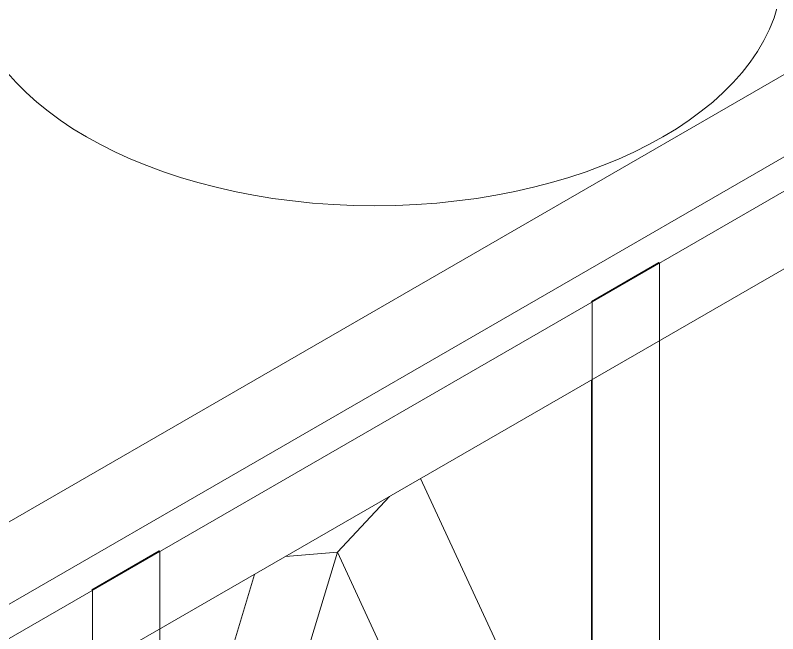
# Model space of a CAD drawing. Header units: millimetres. Extents: x -312439 to 477422, y -331570 to 212570.
# Drawn here: x 368575 to 370537, y 98153 to 99745 of the extents above; entities that cross this region are included whole.
import ezdxf

# ---------------------------------------------------------------- set-up
doc = ezdxf.new("R2010")
doc.units = ezdxf.units.MM

msp = doc.modelspace()

# ---------------------------------------------------------------- linework, layer by layer
at = {"color": 3, "linetype": 'Continuous', "lineweight": 0, "extrusion": (-1.11022e-16, 0.816497, 0.57735)}
for p, q in [((375321.607, 102345.696), (367180.33, 97645.327)), ((375503.473, 102238.696), (367363.927, 97539.327)), ((359295.396, 92792.959), (375581.415, 102195.696)), ((375581.415, 101995.696), (367440.138, 97295.327)), ((370230.55, 99108.372), (370057.345, 99008.372)), ((370232.282, 99107.372), (370230.55, 99108.372)), ((370232.282, 99107.372), (370232.282, 96333.875)), ((370057.345, 99008.372), (370059.077, 99007.372)), ((370059.077, 99007.372), (370059.077, 96233.875)), ((370057.345, 98806.372), (370057.345, 96234.875)), ((370057.345, 97604.135), (369617.492, 98552.423)), ((369537.595, 98506.295), (369403.887, 98362.843)), ((368945.245, 98366.301), (368772.04, 98266.301)), ((368946.977, 98365.301), (368945.245, 98366.301)), ((368946.977, 98365.301), (368946.977, 95591.803)), ((369403.887, 98362.843), (368946.977, 96850.186)), ((369403.887, 98362.843), (369270.18, 98351.902)), ((369403.887, 98362.843), (370057.345, 96954.041)), ((368946.977, 97500.28), (369190.283, 98305.774)), ((368772.04, 98266.301), (368773.772, 98265.301)), ((368773.772, 98265.301), (368773.772, 95491.803))]:
    msp.add_line(p, q, dxfattribs=at)
at = {"color": 3, "linetype": 'Continuous', "lineweight": 0}
msp.add_ellipse((369499.609, 99860.204), major_axis=(-1048.768, 0), ratio=0.57735027, start_param=0, end_param=3.14159265, dxfattribs=at)

doc.saveas('drawing.dxf')
